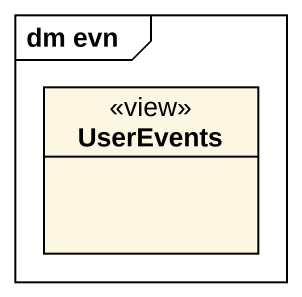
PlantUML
@startuml
mainframe dm evn
hide circle
hide empty members
class UserEvents <<view>>
@enduml
